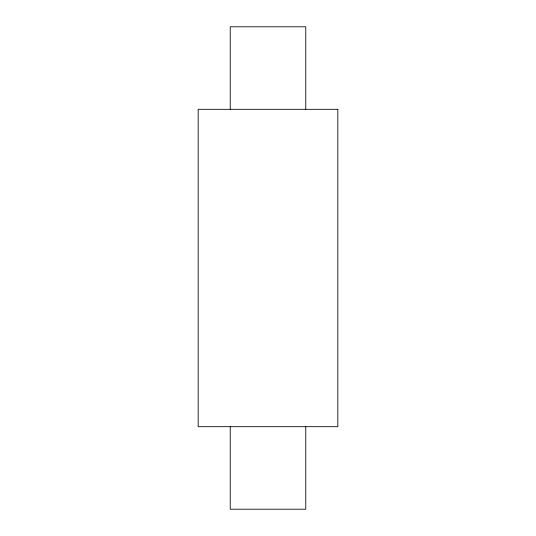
<?xml version="1.0" encoding="UTF-8"?>
<svg xmlns="http://www.w3.org/2000/svg" width="536" height="536" viewBox="0 0 536 536"><rect width="100%" height="100%" fill="white"/><g stroke="black" fill="none" stroke-linecap="round" stroke-linejoin="round"><path stroke-width="0.8" d="M305.768 109.317L305.768 26.8L230.232 26.8L230.232 109.317M305.768 426.683L305.768 509.2L230.232 509.2L230.232 426.683M337.821 109.317L198.179 109.317L198.179 426.683L337.821 426.683L337.821 109.317"/></g></svg>
